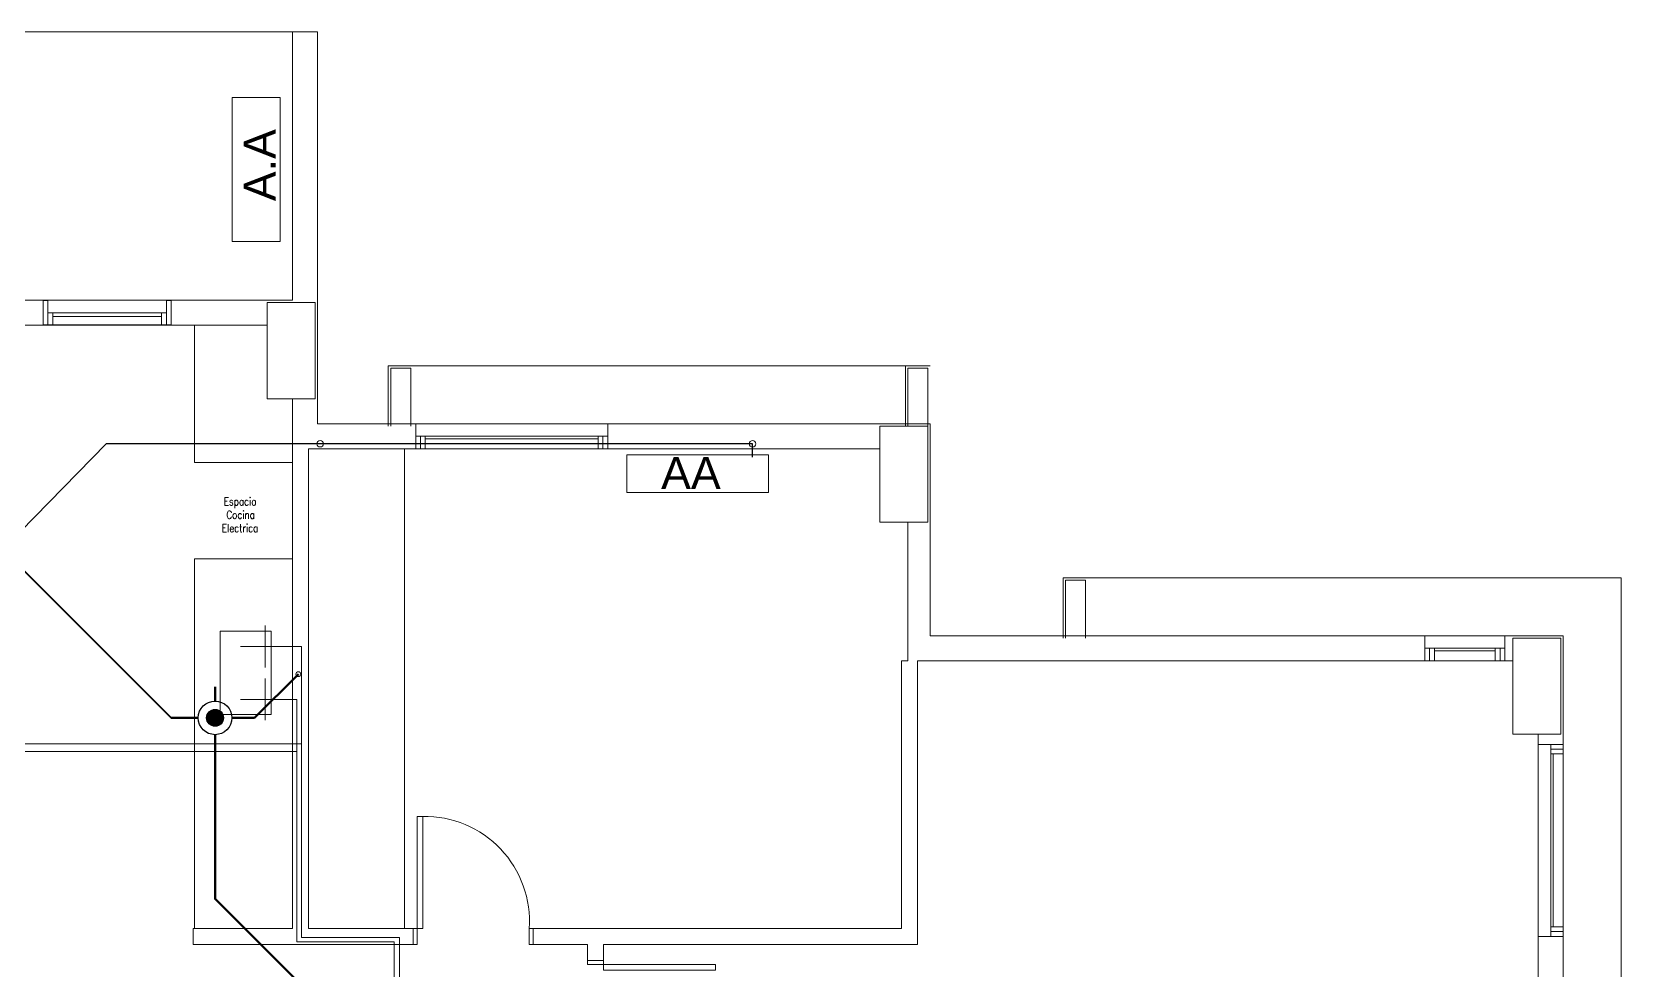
# Model space of a CAD drawing. Header units: millimetres. Extents: x 539 to 842, y -453 to -96.
# Drawn here: x 759.17 to 769.1, y -231.9 to -226.04 of the extents above; entities that cross this region are included whole.
import ezdxf

# ---------------------------------------------------------------- set-up
doc = ezdxf.new("R2010")
doc.units = ezdxf.units.MM
doc.header["$LTSCALE"] = 0.1
doc.linetypes.add('ACAD_ISO02W100', pattern=[15, 12, -3])
doc.linetypes.add('CONTINUA', pattern=[0])
doc.layers.get('0').update_dxf_attribs({"lineweight": 5})
for name, color, linetype, lineweight in [('00-Agua Caliente', 1, 'Continuous', 20), ('00-Agua Fria', 5, 'ACAD_ISO02W100', 20), ('Arq-Equipamiento', 250, 'Continuous', 5)]:
    doc.layers.add(name, color=color, linetype=linetype, lineweight=lineweight)
doc.layers.add('00-Primario', color=7, linetype='Continuous', true_color=0xff2400)
doc.layers.add('00-Secundario', color=24, linetype='Continuous')
doc.styles.add('Romans 1.50', font='romans.shx', dxfattribs={"width": 0.8, "height": 0.15})
doc.styles.get("Standard").update_dxf_attribs({"font": 'arial.ttf'})

# ---------------------------------------------------------------- blocks, each defined once
blk = doc.blocks.new('2-5P final')
at = {"color": 8, "lineweight": 18}
for p, q in [((744.7336, -226.0411), (760.7985, -226.0411)), ((760.9535, -226.0411), (760.7985, -226.0411)), ((760.7985, -226.0411), (760.7985, -227.7184)), ((760.9535, -228.4905), (760.9535, -226.0411)), ((760.7201, -226.4522), (760.4201, -226.4522)), ((760.4201, -226.4522), (760.4201, -227.3522)), ((760.7201, -227.3522), (760.7201, -226.4522)), ((760.4201, -227.3522), (760.7201, -227.3522)), ((759.2395, -227.7184), (758.3255, -227.7184)), ((759.2395, -227.7202), (759.2395, -227.7184)), ((759.2395, -227.7184), (760.0395, -227.7184)), ((759.2695, -227.7202), (759.2395, -227.7202)), ((759.2395, -227.7202), (759.2395, -227.8726)), ((759.2695, -227.8726), (759.2695, -227.7202)), ((760.0395, -227.7202), (760.0095, -227.7202)), ((760.0095, -227.7202), (760.0095, -227.8726)), ((760.7985, -227.7184), (760.0395, -227.7184)), ((760.0395, -227.7184), (760.0395, -227.7202)), ((760.0395, -227.8726), (760.0395, -227.7202)), ((760.8135, -227.7334), (760.6385, -227.7334)), ((760.6385, -227.7334), (760.6385, -227.8584)), ((760.6385, -227.8744), (760.6385, -227.7334)), ((760.8135, -227.7334), (760.6385, -227.7334)), ((760.6385, -227.7334), (760.6385, -227.8584)), ((760.9385, -227.7334), (760.8135, -227.7334)), ((760.9385, -227.7334), (760.8135, -227.7334)), ((760.9385, -227.8744), (760.9385, -227.7334)), ((760.9385, -227.8744), (760.9385, -227.7334)), ((759.2995, -227.7964), (759.2695, -227.7964)), ((759.2695, -227.7964), (759.2695, -227.8726)), ((759.2995, -227.8726), (759.2995, -227.7964)), ((759.2995, -227.7964), (759.9795, -227.7964)), ((759.2995, -227.8105), (759.2995, -227.8198)), ((759.2995, -227.8198), (759.9795, -227.8198)), ((760.0095, -227.7964), (759.9795, -227.7964)), ((759.9795, -227.7964), (759.9795, -227.8726)), ((759.9795, -227.8198), (759.9795, -227.8105)), ((760.0095, -227.8726), (760.0095, -227.7964)), ((758.6405, -227.8744), (759.2395, -227.8744)), ((759.2395, -227.8744), (759.2395, -227.8726)), ((759.2395, -227.8726), (759.2695, -227.8726)), ((760.0395, -227.8744), (759.2395, -227.8744)), ((759.2695, -227.8726), (759.2995, -227.8726)), ((759.9795, -227.8726), (759.2995, -227.8726)), ((759.9795, -227.8726), (760.0095, -227.8726)), ((760.0095, -227.8726), (760.0395, -227.8726)), ((760.0395, -227.8726), (760.0395, -227.8744)), ((760.0395, -227.8744), (760.6385, -227.8744)), ((760.1852, -227.8744), (760.1852, -228.7331)), ((760.6385, -227.8584), (760.6385, -227.8594)), ((760.6385, -227.8584), (760.6385, -227.8594)), ((760.6385, -227.8594), (760.6385, -227.8719)), ((760.6385, -227.8594), (760.6385, -227.8719)), ((760.6385, -227.8719), (760.6385, -227.8729)), ((760.6385, -227.8719), (760.6385, -227.8729)), ((760.6385, -227.8729), (760.6385, -227.8744)), ((760.6385, -227.8729), (760.6385, -227.8744)), ((760.6385, -227.8744), (760.6385, -228.3334)), ((760.6385, -227.8744), (760.6385, -228.3334)), ((760.9385, -228.3334), (760.9385, -227.8744)), ((760.9385, -228.3334), (760.9385, -227.8744)), ((761.396, -228.5055), (761.396, -228.1285)), ((761.396, -228.1285), (761.551, -228.1285)), ((761.551, -228.1285), (764.6276, -228.1285)), ((764.6276, -228.5055), (764.6276, -228.1285)), ((764.6276, -228.1285), (764.7826, -228.1285)), ((761.411, -228.1435), (761.411, -228.5055)), ((761.411, -228.1435), (761.536, -228.1435)), ((761.536, -228.1435), (761.536, -228.5055)), ((764.6426, -228.1435), (764.6426, -228.5055)), ((764.6426, -228.1435), (764.7676, -228.1435)), ((764.7676, -228.1435), (764.7676, -228.5055)), ((760.6385, -228.3334), (760.7975, -228.3334)), ((760.6385, -228.3334), (760.7975, -228.3334)), ((760.7975, -228.3334), (760.799, -228.3334)), ((760.7975, -228.3334), (760.7975, -231.6436)), ((760.9385, -228.3334), (760.7975, -228.3334)), ((760.7975, -228.3334), (760.799, -228.3334)), ((760.799, -228.3334), (760.8, -228.3334)), ((760.799, -228.3334), (760.8, -228.3334)), ((760.8, -228.3334), (760.8125, -228.3334)), ((760.8, -228.3334), (760.8125, -228.3334)), ((760.8125, -228.3334), (760.8135, -228.3334)), ((760.8125, -228.3334), (760.8135, -228.3334)), ((760.8135, -228.3334), (760.9385, -228.3334)), ((760.8135, -228.3334), (760.9385, -228.3334)), ((761.5675, -228.4905), (760.9535, -228.4905)), ((761.5675, -228.5685), (761.5675, -228.4905)), ((761.5675, -228.4905), (762.7675, -228.4905)), ((764.7826, -228.4905), (762.7675, -228.4905)), ((762.7675, -228.4905), (762.7675, -228.5685)), ((764.6426, -228.5055), (764.4676, -228.5055)), ((764.4676, -228.5055), (764.4676, -228.6305)), ((764.4676, -228.6465), (764.4676, -228.5055)), ((764.6426, -228.5055), (764.4676, -228.5055)), ((764.4676, -228.5055), (764.4676, -228.6305)), ((764.7676, -228.5055), (764.6426, -228.5055)), ((764.7676, -228.5055), (764.6426, -228.5055)), ((764.7676, -229.1055), (764.7676, -228.5055)), ((764.7676, -229.1055), (764.7676, -228.5055)), ((764.7826, -229.8151), (764.7826, -228.4905)), ((761.5975, -228.5685), (761.5675, -228.5685)), ((761.5675, -228.5685), (761.5675, -228.6465)), ((761.6275, -228.5685), (761.5975, -228.5685)), ((761.5975, -228.5685), (761.5975, -228.6465)), ((761.5975, -228.6465), (761.5975, -228.5685)), ((762.7075, -228.5685), (761.6275, -228.5685)), ((761.6275, -228.5685), (761.6275, -228.5837)), ((761.6275, -228.6465), (761.6275, -228.5685)), ((761.6275, -228.5837), (762.7075, -228.5837)), ((762.7075, -228.5837), (762.7075, -228.5685)), ((762.7375, -228.5685), (762.7075, -228.5685)), ((762.7075, -228.5685), (762.7075, -228.6465)), ((762.7375, -228.6465), (762.7375, -228.5685)), ((762.7675, -228.5685), (762.7375, -228.5685)), ((762.7375, -228.5685), (762.7375, -228.6465)), ((762.7675, -228.6465), (762.7675, -228.5685)), ((760.8975, -231.6436), (760.8975, -228.6465)), ((760.8975, -228.6465), (761.5675, -228.6465)), ((761.4975, -228.6465), (761.4975, -231.6436)), ((761.5675, -228.6465), (761.5975, -228.6465)), ((761.5975, -228.6465), (761.6275, -228.6465)), ((762.7075, -228.6465), (761.6275, -228.6465)), ((762.7075, -228.6465), (762.7375, -228.6465)), ((762.7375, -228.6465), (762.7675, -228.6465)), ((762.7675, -228.6465), (764.4676, -228.6465)), ((764.4676, -228.6305), (764.4676, -228.6315)), ((764.4676, -228.6305), (764.4676, -228.6315)), ((764.4676, -228.6315), (764.4676, -228.644)), ((764.4676, -228.6315), (764.4676, -228.644)), ((764.4676, -228.644), (764.4676, -228.645)), ((764.4676, -228.644), (764.4676, -228.645)), ((764.4676, -228.645), (764.4676, -228.6465)), ((764.4676, -228.645), (764.4676, -228.6465)), ((764.4676, -228.6465), (764.4676, -229.1055)), ((764.4676, -228.6465), (764.4676, -229.1055)), ((760.1852, -228.7331), (760.7974, -228.733)), ((764.4676, -229.1055), (764.6426, -229.1055)), ((764.4676, -229.1055), (764.6426, -229.1055)), ((764.6426, -229.1055), (764.7676, -229.1055)), ((764.6426, -229.1055), (764.6426, -229.9711)), ((764.7676, -229.1055), (764.6426, -229.1055)), ((764.6426, -229.1055), (764.7676, -229.1055)), ((760.7975, -229.333), (760.1853, -229.3331)), ((760.1853, -229.3331), (760.1854, -231.6436)), ((765.6123, -229.8301), (765.6123, -229.4531)), ((765.6123, -229.4531), (765.7673, -229.4531)), ((765.6273, -229.4681), (765.6273, -229.8301)), ((765.6273, -229.4681), (765.7523, -229.4681)), ((765.7523, -229.4681), (765.7523, -229.8301)), ((765.7673, -229.4531), (769.1003, -229.4531)), ((769.1003, -229.4531), (769.1003, -233.8364)), ((760.3453, -230.3067), (760.3453, -229.7867)), ((760.3453, -229.7867), (760.6653, -229.7867)), ((760.6653, -229.7867), (760.6653, -230.3067)), ((767.873, -229.8151), (764.7826, -229.8151)), ((767.873, -229.8931), (767.873, -229.8151)), ((767.873, -229.8151), (768.373, -229.8151)), ((768.7383, -229.8151), (768.373, -229.8151)), ((768.373, -229.8151), (768.373, -229.8931)), ((768.7383, -230.4931), (768.7383, -229.8151)), ((767.903, -229.8931), (767.873, -229.8931)), ((767.873, -229.8931), (767.873, -229.9711)), ((767.933, -229.8931), (767.903, -229.8931)), ((767.903, -229.8931), (767.903, -229.9711)), ((767.903, -229.9711), (767.903, -229.8931)), ((768.313, -229.8931), (767.933, -229.8931)), ((767.933, -229.8931), (767.933, -229.9083)), ((767.933, -229.9711), (767.933, -229.8931)), ((767.933, -229.9083), (768.313, -229.9083)), ((768.313, -229.9083), (768.313, -229.8931)), ((768.343, -229.8931), (768.313, -229.8931)), ((768.313, -229.8931), (768.313, -229.9711)), ((768.343, -229.9711), (768.343, -229.8931)), ((768.373, -229.8931), (768.343, -229.8931)), ((768.343, -229.8931), (768.343, -229.9711)), ((768.373, -229.9711), (768.373, -229.8931)), ((768.5823, -229.8301), (768.423, -229.8301)), ((768.423, -229.8301), (768.423, -229.9551)), ((768.423, -229.9711), (768.423, -229.8301)), ((768.5823, -229.8301), (768.423, -229.8301)), ((768.423, -229.8301), (768.423, -229.9551)), ((768.723, -229.8301), (768.5823, -229.8301)), ((768.723, -229.8301), (768.5823, -229.8301)), ((768.723, -230.4301), (768.723, -229.8301)), ((768.723, -229.8301), (768.723, -230.4301)), ((768.723, -229.8301), (768.7233, -229.8301)), ((768.723, -230.4301), (768.723, -229.8301)), ((764.603, -229.9711), (764.603, -231.6436)), ((764.6426, -229.9711), (764.603, -229.9711)), ((764.703, -229.9711), (767.873, -229.9711)), ((764.703, -231.7436), (764.703, -229.9711)), ((767.873, -229.9711), (767.903, -229.9711)), ((767.903, -229.9711), (767.933, -229.9711)), ((768.313, -229.9711), (767.933, -229.9711)), ((768.313, -229.9711), (768.343, -229.9711)), ((768.343, -229.9711), (768.373, -229.9711)), ((768.373, -229.9711), (768.423, -229.9711)), ((768.423, -229.9551), (768.423, -229.9561)), ((768.423, -229.9551), (768.423, -229.9561)), ((768.423, -229.9561), (768.423, -229.9686)), ((768.423, -229.9561), (768.423, -229.9686)), ((768.423, -229.9686), (768.423, -229.9696)), ((768.423, -229.9686), (768.423, -229.9696)), ((768.423, -229.9696), (768.423, -229.9711)), ((768.423, -229.9696), (768.423, -229.9711)), ((768.423, -229.9711), (768.423, -230.4301)), ((768.423, -229.9711), (768.423, -230.4301)), ((760.6653, -230.3067), (760.3453, -230.3067)), ((768.423, -230.4301), (768.5823, -230.4301)), ((768.423, -230.4301), (768.5823, -230.4301)), ((768.5823, -230.4301), (768.5838, -230.4301)), ((768.5823, -230.4301), (768.5823, -230.4931)), ((768.723, -230.4301), (768.5823, -230.4301)), ((768.5823, -230.4301), (768.5838, -230.4301)), ((768.5823, -230.4931), (768.6603, -230.4931)), ((768.5823, -231.6931), (768.5823, -230.4931)), ((768.5838, -230.4301), (768.5848, -230.4301)), ((768.5838, -230.4301), (768.5848, -230.4301)), ((768.5848, -230.4301), (768.5973, -230.4301)), ((768.5848, -230.4301), (768.5973, -230.4301)), ((768.5973, -230.4301), (768.5983, -230.4301)), ((768.5973, -230.4301), (768.5983, -230.4301)), ((768.5983, -230.4301), (768.723, -230.4301)), ((768.5983, -230.4301), (768.723, -230.4301)), ((768.6603, -230.4931), (768.7383, -230.4931)), ((768.6603, -230.5231), (768.6603, -230.4931)), ((768.7383, -230.4931), (768.7383, -230.5231)), ((768.6603, -230.5231), (768.7383, -230.5231)), ((768.6603, -230.5531), (768.6603, -230.5231)), ((768.7383, -230.5231), (768.6603, -230.5231)), ((768.6603, -230.5531), (768.6755, -230.5531)), ((768.6603, -231.6331), (768.6603, -230.5531)), ((768.7383, -230.5531), (768.6603, -230.5531)), ((768.6755, -230.5531), (768.6755, -231.6331)), ((768.7383, -230.5231), (768.7383, -230.5531)), ((768.7383, -231.6331), (768.7383, -230.5531)), ((761.6112, -230.9436), (761.5762, -230.9436)), ((761.5762, -230.9436), (761.5762, -231.6436)), ((761.6112, -231.6436), (761.6112, -230.9436)), ((760.7975, -231.6436), (760.1779, -231.6436)), ((760.1779, -231.6436), (760.1779, -231.7436)), ((761.5512, -231.6436), (760.8975, -231.6436)), ((761.5762, -231.6436), (761.5512, -231.6436)), ((761.5512, -231.6436), (761.5512, -231.7436)), ((761.5762, -231.6436), (761.6112, -231.6436)), ((761.5762, -231.7436), (761.5762, -231.6436)), ((762.3012, -231.6436), (762.2762, -231.6436)), ((762.2762, -231.6436), (762.2762, -231.7436)), ((764.603, -231.6436), (762.3012, -231.6436)), ((762.3012, -231.7436), (762.3012, -231.6436)), ((768.5823, -231.6931), (768.5823, -233.8392)), ((768.6603, -231.6931), (768.5823, -231.6931)), ((768.6755, -231.6331), (768.6603, -231.6331)), ((768.6603, -231.6331), (768.7383, -231.6331)), ((768.6603, -231.6631), (768.6603, -231.6331)), ((768.7383, -231.6631), (768.6603, -231.6631)), ((768.6603, -231.6631), (768.7383, -231.6631)), ((768.6603, -231.6931), (768.6603, -231.6631)), ((768.7383, -231.6931), (768.6603, -231.6931)), ((768.7383, -231.6331), (768.7383, -231.6631)), ((768.7383, -231.6631), (768.7383, -231.6931)), ((768.7383, -233.9952), (768.7383, -231.6931)), ((760.1794, -231.7411), (760.1779, -231.7411)), ((760.1779, -231.7436), (761.5512, -231.7436)), ((761.5512, -231.7436), (761.5762, -231.7436)), ((762.2762, -231.7436), (762.3012, -231.7436)), ((762.3012, -231.7436), (762.6412, -231.7436)), ((762.6412, -231.7436), (762.6412, -231.8441)), ((762.7412, -231.7436), (764.703, -231.7436)), ((762.7412, -231.8441), (762.7412, -231.7436)), ((762.7412, -231.8441), (762.6412, -231.8441)), ((762.6412, -231.8441), (762.6412, -231.8691)), ((762.6412, -231.8691), (762.7412, -231.8691)), ((762.7412, -231.8691), (762.7412, -231.8441)), ((763.4412, -231.8691), (762.7412, -231.8691)), ((762.7412, -231.8691), (762.7412, -231.9041)), ((762.7412, -231.9041), (763.4412, -231.9041)), ((763.4412, -231.9041), (763.4412, -231.8691))]:
    blk.add_line(p, q, dxfattribs=at)
blk.add_arc((761.6245, -231.5968), 0.6534, 355.89838, 91.16402, dxfattribs=at)
at = {"layer": 'Arq-Equipamiento', "color": 8, "linetype": 'CONTINUA', "lineweight": 18}
blk.add_lwpolyline([(762.8874, -228.6842), (763.7725, -228.6842), (763.7725, -228.9198), (762.8874, -228.9198)], close=True, dxfattribs=at)
at = {"color": 8, "lineweight": 18}
blk.add_text('A.A', height=0.2, rotation=90, dxfattribs=at).set_placement((760.693, -227.0995))
at = {"color": 8, "lineweight": 18, "style": 'Romans 1.50', "width": 0.8}
for s, p in [('Espacio', (760.3684, -229.0005)), ('Electrica', (760.3561, -229.1671)), ('Cocina', (760.3846, -229.0838))]:
    blk.add_text(s, height=0.05, dxfattribs=at).set_placement(p)
at = {"color": 8, "lineweight": 18, "insert": (763.1008, -228.6973), "char_height": 0.2, "attachment_point": 1}
blk.add_mtext_dynamic_manual_height_columns('AA', width=1, gutter_width=12.5, heights=[0], dxfattribs=at)

msp = doc.modelspace()

# ---------------------------------------------------------------- hatches: boundary and pattern name
at = {"layer": '00-Primario', "lineweight": 100}
msp.add_hatch(color=256, dxfattribs=at).paths.add_polyline_path([(760.3138, -230.38, 1), (760.3138, -230.2748, 1)])

# ---------------------------------------------------------------- linework, layer by layer
at = {"layer": '00-Agua Caliente', "color": 1, "linetype": 'Continuous', "lineweight": 20}
for p, q in [((760.6277, -229.7503), (760.6277, -230.0121)), ((760.853, -229.8812), (760.4723, -229.8812))]:
    msp.add_line(p, q, dxfattribs=at)
at = {"layer": '00-Agua Caliente', "linetype": 'CONTINUA'}
for points in [[(758.4395, -229.45), (758.4395, -230.4907), (760.853, -230.4907)], [(760.853, -229.8812), (760.853, -231.6995), (761.4663, -231.6995), (761.4663, -232.739)]]:
    msp.add_lwpolyline(points, dxfattribs=at)
at = {"layer": '00-Agua Fria', "color": 5, "linetype": 'Continuous', "lineweight": 20}
for p, q in [((760.6277, -230.081), (760.6277, -230.3427)), ((760.8241, -230.2119), (760.4723, -230.2119))]:
    msp.add_line(p, q, dxfattribs=at)
at = {"layer": '00-Agua Fria', "ltscale": 3}
for points in [[(758.3934, -228.8632), (758.3934, -230.5374), (760.8241, -230.5374)], [(760.8241, -230.2119), (760.8241, -231.7278), (761.4335, -231.7278), (761.4335, -232.7648)]]:
    msp.add_lwpolyline(points, dxfattribs=at)
at = {"layer": '00-Primario', "lineweight": 40}
msp.add_lwpolyline([(759.0554, -229.3434), (760.0394, -230.3274)], dxfattribs=at)
at = {"layer": '00-Primario', "lineweight": 50}
for points in [[(760.5611, -230.3274), (760.8342, -230.0543)], [(760.3138, -230.2223), (760.3138, -230.1333)], [(760.2087, -230.3274), (760.0394, -230.3274)], [(760.4189, -230.3274), (760.5611, -230.3274)], [(760.3138, -230.4325), (760.3138, -231.4585), (762.0302, -233.1749)]]:
    msp.add_lwpolyline(points, dxfattribs=at)
at = {"layer": '00-Primario', "linetype": 'Continuous', "lineweight": 20}
msp.add_circle((760.8342, -230.0543), 0.0151, dxfattribs=at)
at = {"layer": '00-Primario', "lineweight": 30}
for radius in [0.1051, 0.0526]:
    msp.add_circle((760.3138, -230.3274), radius, dxfattribs=at)
at = {"layer": '00-Secundario', "lineweight": 30}
for points in [[(763.6725, -228.6152), (759.634, -228.6152), (759.0974, -229.1631)], [(763.6725, -228.6991), (763.6725, -228.6152)]]:
    msp.add_lwpolyline(points, dxfattribs=at)
at = {"layer": '00-Secundario', "linetype": 'CONTINUA', "lineweight": 20}
for centre in [(760.9701, -228.6152), (763.6725, -228.6152)]:
    msp.add_circle(centre, 0.02, dxfattribs=at)

# ---------------------------------------------------------------- block references
at = {"linetype": 'CONTINUA', "lineweight": 13}
msp.add_blockref('2-5P final', (0, 0), dxfattribs=at)

doc.saveas('drawing.dxf')
